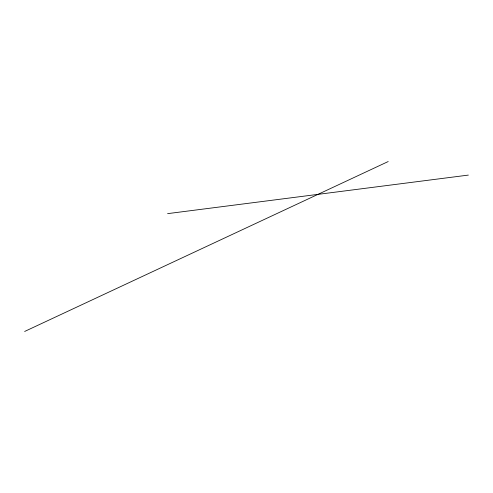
<?xml version="1.0" encoding="UTF-8"?>
<svg xmlns="http://www.w3.org/2000/svg" width="493" height="493" viewBox="0 0 493 493"><rect width="100%" height="100%" fill="white"/><g stroke="black" fill="none" stroke-linecap="round" stroke-linejoin="round"><path stroke-width="0.74" d="M24.65 331.456L388.207 161.544M167.595 213.642L468.35 175.095"/></g></svg>
